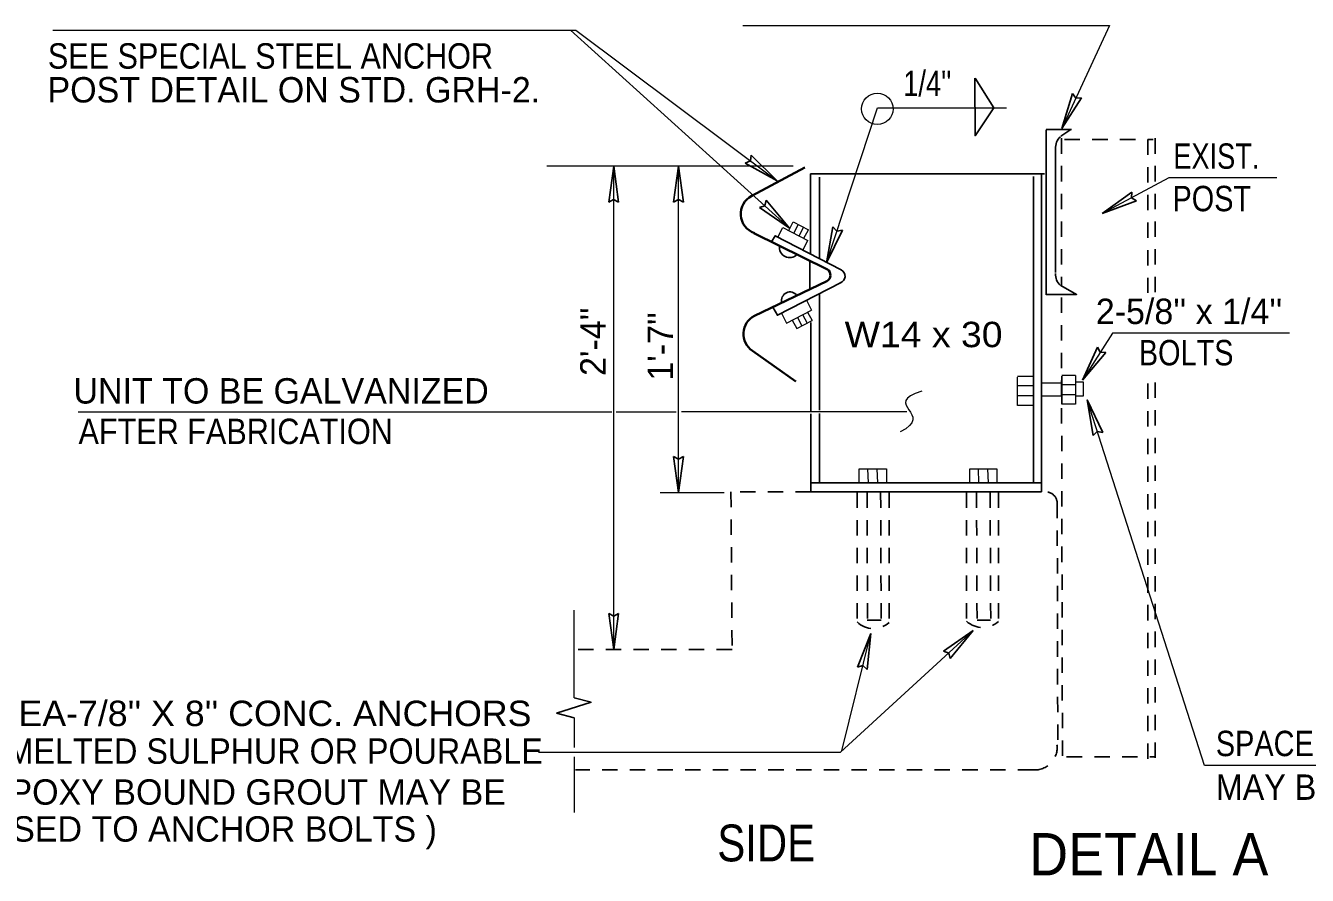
# Model space of a CAD drawing. Extents: x -68 to 845, y -11 to 259.
# Drawn here: x 518.7 to 578.7, y 102.6 to 142.4 of the extents above; entities that cross this region are included whole.
import ezdxf

# ---------------------------------------------------------------- set-up
doc = ezdxf.new("R2010")
doc.units = 0
doc.header["$LTSCALE"] = 0.48
doc.linetypes.add('SHORT_DASHED', pattern=[2.7, 1.5, -1.2])
doc.layers.add('1', color=7, linetype='Continuous', lineweight=13)

msp = doc.modelspace()

# ---------------------------------------------------------------- linework, layer by layer
at = {"layer": '1'}
for p, q in [((544.2089, 142.1377), (554.4451, 132.8843)), ((554.6263, 135.7832), (543.096, 135.7832)), ((546.2268, 113.1725), (546.2268, 135.7832)), ((549.2583, 120.5138), (549.2583, 135.7832)), ((572.1913, 135.2394), (569.0721, 133.5722)), ((577.2368, 135.2293), (572.1815, 135.2293)), ((554.4102, 132.7779), (554.6159, 133.1728)), ((554.6159, 133.1728), (555.3354, 132.798)), ((553.9017, 132.4603), (554.1403, 132.9186)), ((554.1403, 132.9186), (555.3115, 132.3083)), ((554.6542, 132.6508), (554.8578, 133.0416)), ((554.8956, 132.5251), (555.1068, 132.9171)), ((555.1243, 132.4058), (555.3354, 132.798)), ((555.0727, 131.8502), (555.3115, 132.3083)), ((555.2411, 129.5097), (555.4798, 129.0516)), ((554.07, 128.8995), (554.3087, 128.4414)), ((554.3087, 128.4414), (555.4798, 129.0516)), ((555.2926, 128.9541), (555.5037, 128.5619)), ((554.5784, 128.582), (554.7842, 128.1872)), ((554.7842, 128.1872), (555.5037, 128.5619)), ((554.8226, 128.7091), (555.0261, 128.3184)), ((555.0639, 128.8348), (555.2751, 128.4428)), ((565.8658, 125.9379), (565.1062, 125.9379)), ((565.1062, 124.5903), (565.1062, 125.9135)), ((567.826, 125.987), (567.1889, 125.987)), ((567.826, 125.987), (567.826, 124.6393)), ((565.8658, 125.4969), (565.1062, 125.4969)), ((566.2578, 125.6439), (567.1889, 125.6439)), ((567.826, 125.5459), (567.1889, 125.5459)), ((565.8658, 125.0313), (565.1062, 125.0313)), ((566.2333, 125.0313), (567.1644, 125.0313)), ((567.826, 125.0803), (567.1889, 125.0803)), ((546.3487, 124.286), (549.1542, 124.286)), ((559.9317, 124.286), (549.3982, 124.286)), ((565.8658, 124.5903), (565.1062, 124.5903)), ((567.826, 124.6393), (567.1889, 124.6393)), ((558.0985, 121.6255), (558.123, 120.9639)), ((558.5396, 121.6255), (558.564, 120.9639)), ((563.2686, 121.6255), (563.293, 120.9639)), ((563.7096, 121.6255), (563.7341, 120.9639)), ((548.4, 120.5138), (551.3878, 120.5138)), ((544.3746, 110.9095), (544.3746, 115.0089)), ((556.8995, 108.4196), (558.258, 113.9235)), ((544.3746, 109.9761), (544.3746, 108.5811)), ((544.3746, 108.1407), (544.3746, 105.5485))]:
    msp.add_line(p, q, dxfattribs=at)
at = {"layer": '1', "lineweight": 25}
for p, q in [((567.1797, 137.5518), (567.6795, 139.1787)), ((567.1797, 137.5518), (568.0997, 138.9835)), ((566.4538, 137.5032), (567.6299, 137.5032)), ((566.4538, 137.4786), (566.4538, 129.7603)), ((567.1399, 137.1846), (567.6055, 137.5032)), ((553.8721, 135.0961), (552.6607, 136.2913)), ((566.8948, 130.814), (566.8948, 136.5966)), ((546.2268, 135.783), (545.9951, 134.097)), ((546.2268, 135.783), (546.4584, 134.097)), ((549.2583, 135.7831), (549.0267, 134.0971)), ((549.2583, 135.7831), (549.4899, 134.0971)), ((553.8721, 135.0961), (552.3831, 135.9202)), ((555.4277, 135.4204), (555.4277, 131.6715)), ((555.4277, 135.4204), (566.3803, 135.4204)), ((555.8443, 135.2734), (555.8443, 131.4577)), ((565.8658, 135.2979), (565.8658, 120.9639)), ((566.2333, 135.4204), (566.2333, 120.5473)), ((569.0727, 133.5716), (570.4505, 134.5707)), ((554.4454, 132.8851), (553.0393, 133.8439)), ((554.4454, 132.8851), (553.35, 134.1876)), ((569.0727, 133.5716), (570.6688, 134.1621)), ((556.1723, 131.2633), (556.4826, 132.9367)), ((556.1723, 131.2633), (556.9223, 132.791)), ((555.4032, 131.3597), (555.4032, 130.0263)), ((555.8443, 129.8126), (555.8443, 124.3703)), ((555.4522, 128.4617), (555.4522, 124.3399)), ((568.1488, 125.7638), (568.8562, 127.3117)), ((568.1488, 125.7638), (569.2474, 127.0637)), ((567.1889, 124.6393), (567.1889, 125.9624)), ((568.3625, 124.8492), (569.098, 123.3145)), ((568.3625, 124.8492), (568.6568, 123.1731)), ((555.4522, 124.1873), (555.4522, 120.5477)), ((555.8443, 124.2178), (555.8443, 120.9639)), ((549.2583, 120.5138), (549.0267, 122.1998)), ((549.2583, 120.5138), (549.4899, 122.1998)), ((555.4522, 120.9639), (566.2333, 120.9639)), ((555.4522, 120.5473), (566.2333, 120.5473)), ((546.2268, 113.1726), (545.9951, 114.8586)), ((546.2268, 113.1726), (546.4584, 114.8586)), ((558.2571, 113.9234), (557.6282, 112.3422)), ((558.2571, 113.9234), (558.078, 112.2311)), ((563.0441, 114.0533), (561.6447, 113.0848)), ((563.0441, 114.0533), (561.9578, 112.7433)), ((544.3746, 109.9761), (543.5516, 110.1957))]:
    msp.add_line(p, q, dxfattribs=at)
at = {"layer": '1', "linetype": 'SHORT_DASHED', "lineweight": 25}
for p, q in [((567.1644, 137.0866), (567.1644, 130.1768)), ((567.3114, 137.0376), (571.4523, 137.0376)), ((571.2073, 137.0376), (571.2073, 129.8512)), ((571.5503, 137.0866), (571.5503, 129.7926)), ((567.161, 129.6449), (567.2134, 108.1002)), ((571.2073, 108.0511), (571.2073, 126.0006)), ((571.5503, 108.1002), (571.5503, 126.0006)), ((557.6084, 120.5229), (557.6084, 114.4597)), ((558.074, 120.5229), (558.0985, 114.4952)), ((558.711, 120.5229), (558.7355, 114.5466)), ((559.1031, 120.5229), (559.1031, 114.4268)), ((562.7294, 120.5229), (562.7294, 114.4924)), ((563.1951, 120.5229), (563.2195, 114.4952)), ((563.8321, 120.5229), (563.8566, 114.5198)), ((564.2241, 120.5229), (564.2241, 114.4842)), ((566.9683, 120.0328), (566.9929, 108.6882)), ((558.0826, 114.5466), (558.7355, 114.5466)), ((563.2273, 114.5466), (563.8515, 114.5466)), ((567.4094, 108.1491), (571.5503, 108.1491)), ((565.8412, 107.5366), (544.4457, 107.5352))]:
    msp.add_line(p, q, dxfattribs=at)
at = {"layer": '1', "lineweight": 35}
for p, q in [((552.6834, 134.3913), (555.1582, 135.7144)), ((552.7814, 132.6516), (556.2268, 130.954)), ((556.198, 130.3956), (552.806, 128.7802)), ((552.7137, 127.1471), (554.7473, 125.7014))]:
    msp.add_line(p, q, dxfattribs=at)
at = {"layer": '1'}
for points in [[(520, 142.1377), (544.4547, 142.1377), (553.8718, 135.0952)], [(552.2658, 142.3579), (569.4102, 142.3579), (567.1788, 137.5519)], [(556.1714, 131.2633), (558.5698, 138.5044), (564.5992, 138.5044)], [(577.8283, 127.969), (569.5462, 127.969), (568.148, 125.7641)], [(567.826, 125.0313), (568.1935, 125.0313), (568.1935, 125.6684), (567.826, 125.6684)], [(587.939, 107.7478), (573.8487, 107.7478), (568.3632, 124.8498)], [(521.1774, 124.286), (535.6925, 124.286), (546.1353, 124.286)], [(557.7065, 120.9884), (557.7065, 121.6255), (558.9806, 121.6255), (558.9806, 120.9639)], [(562.8764, 120.9884), (562.8764, 121.6255), (564.1506, 121.6255), (564.1506, 120.9639)], [(542.7109, 108.3605), (556.8349, 108.3605), (563.0449, 114.0529)]]:
    msp.add_lwpolyline(points, dxfattribs=at)
at = {"layer": '1', "lineweight": 25}
for points in [[(563.115, 139.896), (563.1252, 137.2039), (564.0055, 138.5039), (563.1354, 139.896)], [(567.6795, 139.1787), (567.8368, 138.9617), (568.0997, 138.9835)], [(552.3831, 135.9202), (552.6277, 136.0297), (552.6607, 136.2913)], [(570.4505, 134.5707), (570.4457, 134.3028), (570.6688, 134.1621)], [(546.4584, 134.097), (546.2243, 134.2274), (545.9951, 134.097)], [(549.4899, 134.0971), (549.2559, 134.2275), (549.0267, 134.0971)], [(553.0393, 133.8439), (553.293, 133.9301), (553.35, 134.1876)], [(556.8713, 130.9318), (553.7861, 132.5292), (553.6101, 132.2433)], [(556.4826, 132.9367), (556.6637, 132.7392), (556.9223, 132.791)], [(556.8643, 130.3405), (553.8841, 128.8047), (553.6705, 129.1811)], [(566.4538, 129.7848), (567.875, 129.7848), (567.1399, 130.2013)], [(568.8562, 127.3117), (568.9839, 127.0763), (569.2474, 127.0637)], [(569.098, 123.3145), (568.8352, 123.3672), (568.6568, 123.1731)], [(549.0267, 122.1998), (549.2607, 122.0693), (549.4899, 122.1998)], [(545.9951, 114.8586), (546.2292, 114.7281), (546.4584, 114.8586)], [(561.9578, 112.7433), (561.8958, 113.0039), (561.6447, 113.0848)], [(558.078, 112.2311), (557.8821, 112.4137), (557.6282, 112.3422)], [(544.3746, 110.9095), (545.1722, 110.6967), (543.5516, 110.1957)]]:
    msp.add_lwpolyline(points, dxfattribs=at)
at = {"layer": '1', "linetype": 'SHORT_DASHED', "lineweight": 25}
msp.add_lwpolyline([(555.4522, 120.5477), (551.7129, 120.5477), (551.7619, 113.1725), (544.4199, 113.1725)], dxfattribs=at)
at = {"layer": '1'}
msp.add_circle((558.556, 138.4628), 0.7341, dxfattribs=at)
at = {"layer": '1', "lineweight": 25}
for centre, radius, start, end in [((567.5687, 136.6578), 0.6766, 132.06433, 185.19443), ((554.4517, 131.9737), 0.4714, 169.79885, 317.73756), ((556.7092, 130.6363), 0.337, 290.22551, 61.26775), ((567.5687, 130.7037), 0.6766, 174.80557, 227.93567), ((554.4771, 129.4962), 0.4007, 35.83153, 195.09584)]:
    msp.add_arc(centre, radius, start, end, dxfattribs=at)
at = {"layer": '1', "lineweight": 35}
for centre, radius, start, end in [((553.1166, 133.5477), 0.9483, 117.17673, 250.8798), ((556.0232, 130.6853), 0.337, 301.7103, 52.84454), ((553.2391, 127.9366), 0.9483, 117.17673, 236.35694)]:
    msp.add_arc(centre, radius, start, end, dxfattribs=at)
at = {"layer": '1', "linetype": 'SHORT_DASHED', "lineweight": 25}
for centre, radius, start, end in [((566.4459, 120.0146), 0.521, 1.90784, 102.70566), ((563.4812, 115.2964), 1.1007, 226.92025, 312.44835), ((558.3735, 115.251), 1.1007, 225.96453, 311.51663), ((565.9202, 108.5783), 1.0447, 265.66664, 7.47885)]:
    msp.add_arc(centre, radius, start, end, dxfattribs=at)
at = {"layer": '1'}
msp.add_open_spline([(560.6301, 125.2486), (558.6919, 124.6599), (561.3123, 124.1671), (559.6163, 123.3503)], degree=3, dxfattribs=at)

# ---------------------------------------------------------------- texts
for s, height, width, p in [('SEE SPECIAL STEEL ANCHOR', 1.188, 0.9, (519.7677, 140.3453)), ("1/4''", 1.188, 0.8, (559.769, 139.0578)), ('EXIST.', 1.188, 0.8, (572.3967, 135.6595)), ('POST', 1.188, 0.85, (572.3587, 133.6736)), ('W14 x 30', 1.188, 1.1, (557.0297, 127.3126)), ('BOLTS', 1.188, 0.85, (570.7832, 126.4632)), ('AFTER FABRICATION', 1.188, 0.9, (521.2028, 122.7801)), ("4 EA-7/8'' X 8'' CONC. ANCHORS", 1.188, 1.05, (517.0056, 109.5863)), ('SPACER WASHERS', 1.188, 0.85, (574.3865, 108.178)), ('( MELTED SULPHUR OR POURABLE ', 1.188, 0.95, (516.9122, 107.8212)), ('MAY BE NEEDED', 1.188, 0.95, (574.3865, 106.1344)), ('SIDE', 1.723, 0.85, (551.0736, 103.2548)), ('DETAIL A', 1.98, 0.95, (565.66, 102.6001))]:
    msp.add_text(s, height=height, dxfattribs=dict(at, width=width)).set_placement(p)
for s, p in [('POST DETAIL ON STD. GRH-2.', (519.7507, 138.7618)), ("2-5/8'' x 1/4''", (568.7735, 128.3953)), ('UNIT TO BE GALVANIZED', (520.9649, 124.6753)), ('EPOXY BOUND GROUT MAY BE ', (516.9122, 105.9068)), ('USED TO ANCHOR BOLTS )', (516.9516, 104.1785))]:
    msp.add_text(s, height=1.188, dxfattribs=at).set_placement(p)
for s, p in [("2'-4''", (545.8495, 125.9688)), ("1'-7''", (549.0045, 125.7477))]:
    msp.add_text(s, height=1.188, rotation=90, dxfattribs=at).set_placement(p)

doc.saveas('drawing.dxf')
